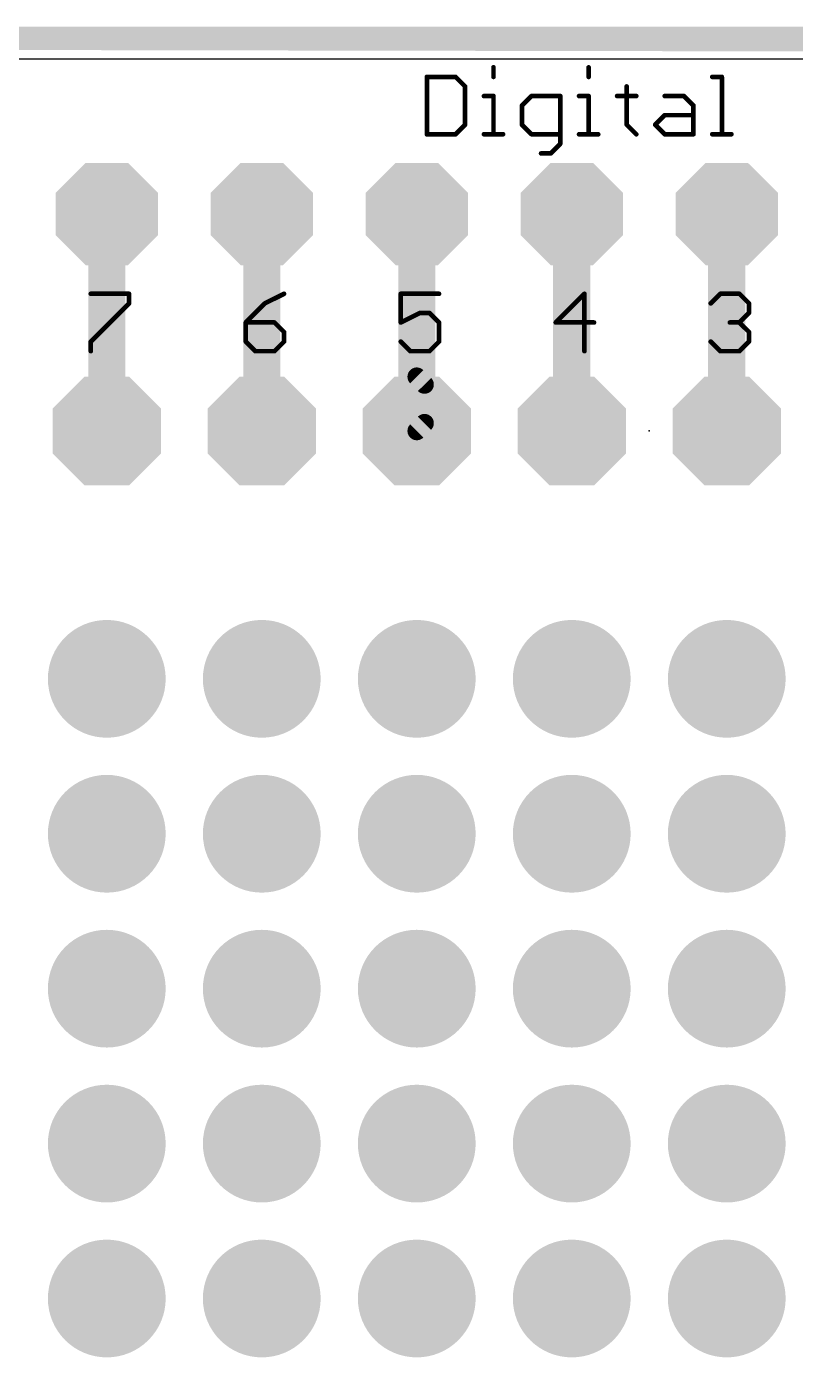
# Model space of a CAD drawing. Extents: x -1.6 to 71.4, y -0.2 to 53.9.
# Drawn here: x 44.41 to 57, y 32.05 to 53.87 of the extents above; entities that cross this region are included whole.
import ezdxf

# ---------------------------------------------------------------- set-up
doc = ezdxf.new("R2010")
doc.units = 0
for name, color, linetype in [('1', 12, 'CONTINUOUS'), ('16', 132, 'CONTINUOUS'), ('17', 110, 'CONTINUOUS'), ('18', 110, 'CONTINUOUS'), ('20', 53, 'CONTINUOUS'), ('21', 40, 'CONTINUOUS'), ('23', 53, 'CONTINUOUS'), ('51', 253, 'CONTINUOUS')]:
    doc.layers.add(name, color=color, linetype=linetype)

# ---------------------------------------------------------------- blocks, each defined once
blk = doc.blocks.new('RECT')
blk.add_solid([(-0.5, -0.5), (0.5, -0.5), (-0.5, 0.5), (0.5, 0.5)])
blk = doc.blocks.new('OCTAGONP')
at = {"const_width": 0.5}
blk.add_lwpolyline([(-0.25, -0.1036), (-0.25, 0.1036), (-0.1036, 0.25), (0.1036, 0.25), (0.25, 0.1036), (0.25, -0.1036), (0.1036, -0.25), (-0.1036, -0.25), (-0.25, -0.1036), (-0.25, 0.1036)], dxfattribs=at)
blk = doc.blocks.new('ROUNDP')
at = {"const_width": 0.5}
blk.add_lwpolyline([(0, -0.25, 1), (0, 0.25, 1), (0, -0.25)], format="xyb", dxfattribs=at)
blk = doc.blocks.new('ROUNDV')
at = {"const_width": 0.5}
blk.add_lwpolyline([(0, -0.25, 1), (0, 0.25, 1), (0, -0.25)], format="xyb", dxfattribs=at)

msp = doc.modelspace()

# ---------------------------------------------------------------- linework, layer by layer
at = {"layer": '1', "const_width": 0.3048}
msp.add_lwpolyline([(0, 53.721), (70.739, 53.721)], dxfattribs=at)
at = {"layer": '16'}
for points, const_width in [([(0, 53.721), (71.247, 53.594)], 0.3048), ([(45.72, 50.8), (45.72, 47.244)], 0.6096), ([(48.26, 50.8), (48.26, 47.244)], 0.6096), ([(50.8, 50.8), (50.8, 48.133)], 0.6096), ([(53.34, 50.8), (53.34, 47.244)], 0.6096), ([(55.88, 50.8), (55.88, 47.244)], 0.6096), ([(50.8, 48.133), (50.927, 48.006)], 0.3048), ([(50.927, 48.006), (50.927, 47.371)], 0.3048), ([(50.927, 47.371), (50.8, 47.244)], 0.3048)]:
    msp.add_lwpolyline(points, dxfattribs=dict(at, const_width=const_width))
for points, const_width in [([(45.8724, 50.8, 1), (45.5676, 50.8)], 0.3048), ([(48.4124, 50.8, 1), (48.1076, 50.8)], 0.3048), ([(50.9524, 50.8, 1), (50.6476, 50.8)], 0.3048), ([(53.4924, 50.8, 1), (53.1876, 50.8)], 0.3048), ([(56.0324, 50.8, 1), (55.7276, 50.8)], 0.3048), ([(50.6476, 48.133, 1), (50.9524, 48.133)], 0.3048), ([(50.8539, 48.1869, 1), (50.7461, 48.0791)], 0.1524), ([(51.0032, 48.006, 1), (50.8508, 48.006)], 0.1524), ([(50.8731, 47.9521, 1), (50.9809, 48.0599)], 0.1524), ([(45.5676, 47.244, 1), (45.8724, 47.244)], 0.3048), ([(48.1076, 47.244, 1), (48.4124, 47.244)], 0.3048), ([(50.7461, 47.2979, 1), (50.8539, 47.1901)], 0.1524), ([(50.8508, 47.371, 1), (51.0032, 47.371)], 0.1524), ([(50.9809, 47.3171, 1), (50.8731, 47.4249)], 0.1524), ([(53.1876, 47.244, 1), (53.4924, 47.244)], 0.3048), ([(55.7276, 47.244, 1), (56.0324, 47.244)], 0.3048)]:
    msp.add_lwpolyline(points, format="xyb", dxfattribs=dict(at, const_width=const_width))
at = {"layer": '20'}
msp.add_line((64.516, 53.34), (0, 53.34), dxfattribs=at)
msp.add_line((64.516, 53.34), (0, 53.34), dxfattribs=at)
at = {"layer": '21', "const_width": 0.0381}
for points in [[(52.0764, 53.2055, 1), (52.0383, 53.2055)], [(52.0764, 53.2055, 1), (52.0383, 53.2055)], [(53.6356, 53.2055, 1), (53.5975, 53.2055)], [(53.6356, 53.2055, 1), (53.5975, 53.2055)], [(50.9841, 53.0487, 1), (50.946, 53.0487)], [(50.9841, 53.0487, 1), (50.946, 53.0487)], [(50.9651, 53.0678, 1), (50.9651, 53.0297)], [(50.9651, 53.0678, 1), (50.9651, 53.0297)], [(51.4489, 53.0622, 1), (51.4219, 53.0352)], [(51.4489, 53.0622, 1), (51.4219, 53.0352)], [(51.4354, 53.0297, 1), (51.4354, 53.0678)], [(51.4354, 53.0297, 1), (51.4354, 53.0678)], [(52.0383, 53.0487, 1), (52.0764, 53.0487)], [(52.0383, 53.0487, 1), (52.0764, 53.0487)], [(53.5975, 53.0487, 1), (53.6356, 53.0487)], [(53.5975, 53.0487, 1), (53.6356, 53.0487)], [(55.6427, 53.0678, 1), (55.6427, 53.0297)], [(55.6427, 53.0678, 1), (55.6427, 53.0297)], [(55.8185, 53.0487, 1), (55.7804, 53.0487)], [(55.8185, 53.0487, 1), (55.7804, 53.0487)], [(55.7995, 53.0297, 1), (55.7995, 53.0678)], [(55.7995, 53.0297, 1), (55.7995, 53.0678)], [(51.6112, 52.8919, 1), (51.5731, 52.8919)], [(51.6112, 52.8919, 1), (51.5731, 52.8919)], [(51.5787, 52.8785, 1), (51.6056, 52.9054)], [(51.5787, 52.8785, 1), (51.6056, 52.9054)], [(54.2593, 52.8919, 1), (54.2212, 52.8919)], [(54.2593, 52.8919, 1), (54.2212, 52.8919)], [(51.9006, 52.7542, 1), (51.9006, 52.7161)], [(51.9006, 52.7542, 1), (51.9006, 52.7161)], [(52.0764, 52.7352, 1), (52.0383, 52.7352)], [(52.0764, 52.7352, 1), (52.0383, 52.7352)], [(52.0574, 52.7161, 1), (52.0574, 52.7542)], [(52.0574, 52.7161, 1), (52.0574, 52.7542)], [(52.5433, 52.5784, 1), (52.5052, 52.5784)], [(52.5433, 52.5784, 1), (52.5052, 52.5784)], [(52.5108, 52.5919, 1), (52.5378, 52.5649)], [(52.5108, 52.5919, 1), (52.5378, 52.5649)], [(52.6811, 52.7542, 1), (52.6811, 52.7161)], [(52.6811, 52.7542, 1), (52.6811, 52.7161)], [(52.6945, 52.7217, 1), (52.6676, 52.7486)], [(52.6945, 52.7217, 1), (52.6676, 52.7486)], [(53.1704, 52.7352, 1), (53.1323, 52.7352)], [(53.1704, 52.7352, 1), (53.1323, 52.7352)], [(53.1514, 52.7161, 1), (53.1514, 52.7542)], [(53.1514, 52.7161, 1), (53.1514, 52.7542)], [(53.4598, 52.7542, 1), (53.4598, 52.7161)], [(53.4598, 52.7542, 1), (53.4598, 52.7161)], [(53.6356, 52.7352, 1), (53.5975, 52.7352)], [(53.6356, 52.7352, 1), (53.5975, 52.7352)], [(53.6166, 52.7161, 1), (53.6166, 52.7542)], [(53.6166, 52.7161, 1), (53.6166, 52.7542)], [(54.0835, 52.7542, 1), (54.0835, 52.7161)], [(54.0835, 52.7542, 1), (54.0835, 52.7161)], [(54.397, 52.7161, 1), (54.397, 52.7542)], [(54.397, 52.7161, 1), (54.397, 52.7542)], [(54.8639, 52.7542, 1), (54.8639, 52.7161)], [(54.8639, 52.7542, 1), (54.8639, 52.7161)], [(55.1909, 52.7486, 1), (55.164, 52.7217)], [(55.1909, 52.7486, 1), (55.164, 52.7217)], [(55.1775, 52.7161, 1), (55.1775, 52.7542)], [(55.1775, 52.7161, 1), (55.1775, 52.7542)], [(55.3533, 52.5784, 1), (55.3152, 52.5784)], [(55.3533, 52.5784, 1), (55.3152, 52.5784)], [(55.3208, 52.5649, 1), (55.3477, 52.5919)], [(55.3208, 52.5649, 1), (55.3477, 52.5919)], [(54.8639, 52.4407, 1), (54.8639, 52.4026)], [(54.8639, 52.4407, 1), (54.8639, 52.4026)], [(54.8774, 52.4082, 1), (54.8505, 52.4351)], [(54.8774, 52.4082, 1), (54.8505, 52.4351)], [(55.3342, 52.4026, 1), (55.3342, 52.4407)], [(55.3342, 52.4026, 1), (55.3342, 52.4407)], [(51.5731, 52.2649, 1), (51.6112, 52.2649)], [(51.5731, 52.2649, 1), (51.6112, 52.2649)], [(51.6056, 52.2514, 1), (51.5787, 52.2783)], [(51.6056, 52.2514, 1), (51.5787, 52.2783)], [(52.5378, 52.2783, 1), (52.5108, 52.2514)], [(52.5378, 52.2783, 1), (52.5108, 52.2514)], [(52.5052, 52.2649, 1), (52.5433, 52.2649)], [(52.5052, 52.2649, 1), (52.5433, 52.2649)], [(54.2537, 52.2783, 1), (54.2268, 52.2514)], [(54.2537, 52.2783, 1), (54.2268, 52.2514)], [(54.2212, 52.2649, 1), (54.2593, 52.2649)], [(54.2212, 52.2649, 1), (54.2593, 52.2649)], [(54.7206, 52.2783, 1), (54.6937, 52.2514)], [(54.7206, 52.2783, 1), (54.6937, 52.2514)], [(54.6937, 52.2783, 1), (54.7206, 52.2514)], [(54.6937, 52.2783, 1), (54.7206, 52.2514)], [(50.946, 52.1081, 1), (50.9841, 52.1081)], [(50.946, 52.1081, 1), (50.9841, 52.1081)], [(50.9651, 52.1272, 1), (50.9651, 52.0891)], [(50.9651, 52.1272, 1), (50.9651, 52.0891)], [(51.4219, 52.1216, 1), (51.4489, 52.0946)], [(51.4219, 52.1216, 1), (51.4489, 52.0946)], [(51.4354, 52.0891, 1), (51.4354, 52.1272)], [(51.4354, 52.0891, 1), (51.4354, 52.1272)], [(51.9006, 52.1272, 1), (51.9006, 52.0891)], [(51.9006, 52.1272, 1), (51.9006, 52.0891)], [(52.0383, 52.1081, 1), (52.0764, 52.1081)], [(52.0383, 52.1081, 1), (52.0764, 52.1081)], [(52.2142, 52.0891, 1), (52.2142, 52.1272)], [(52.2142, 52.0891, 1), (52.2142, 52.1272)], [(52.6811, 52.1272, 1), (52.6811, 52.0891)], [(52.6811, 52.1272, 1), (52.6811, 52.0891)], [(52.6676, 52.0946, 1), (52.6945, 52.1216)], [(52.6676, 52.0946, 1), (52.6945, 52.1216)], [(53.1323, 51.9513, 1), (53.1704, 51.9513)], [(53.1323, 51.9513, 1), (53.1704, 51.9513)], [(53.1648, 51.9379, 1), (53.1379, 51.9648)], [(53.1648, 51.9379, 1), (53.1379, 51.9648)], [(53.1514, 52.0891, 1), (53.1514, 52.1272)], [(53.1514, 52.0891, 1), (53.1514, 52.1272)], [(53.4598, 52.1272, 1), (53.4598, 52.0891)], [(53.4598, 52.1272, 1), (53.4598, 52.0891)], [(53.5975, 52.1081, 1), (53.6356, 52.1081)], [(53.5975, 52.1081, 1), (53.6356, 52.1081)], [(53.7734, 52.0891, 1), (53.7734, 52.1272)], [(53.7734, 52.0891, 1), (53.7734, 52.1272)], [(54.3836, 52.0946, 1), (54.4105, 52.1216)], [(54.3836, 52.0946, 1), (54.4105, 52.1216)], [(54.8639, 52.1272, 1), (54.8639, 52.0891)], [(54.8639, 52.1272, 1), (54.8639, 52.0891)], [(54.8505, 52.0946, 1), (54.8774, 52.1216)], [(54.8505, 52.0946, 1), (54.8774, 52.1216)], [(55.3152, 52.1081, 1), (55.3533, 52.1081)], [(55.3152, 52.1081, 1), (55.3533, 52.1081)], [(55.3342, 52.0891, 1), (55.3342, 52.1272)], [(55.3342, 52.0891, 1), (55.3342, 52.1272)], [(55.6427, 52.1272, 1), (55.6427, 52.0891)], [(55.6427, 52.1272, 1), (55.6427, 52.0891)], [(55.7804, 52.1081, 1), (55.8185, 52.1081)], [(55.7804, 52.1081, 1), (55.8185, 52.1081)], [(55.9562, 52.0891, 1), (55.9562, 52.1272)], [(55.9562, 52.0891, 1), (55.9562, 52.1272)], [(52.8378, 51.8136, 1), (52.8378, 51.7755)], [(52.8378, 51.8136, 1), (52.8378, 51.7755)], [(52.9811, 51.808, 1), (53.0081, 51.7811)], [(52.9811, 51.808, 1), (53.0081, 51.7811)], [(52.9946, 51.7755, 1), (52.9946, 51.8136)], [(52.9946, 51.7755, 1), (52.9946, 51.8136)], [(45.4576, 49.5118, 1), (45.4576, 49.4737)], [(45.4576, 49.5118, 1), (45.4576, 49.4737)], [(46.1037, 49.4927, 1), (46.0656, 49.4927)], [(46.1037, 49.4927, 1), (46.0656, 49.4927)], [(46.0847, 49.4737, 1), (46.0847, 49.5118)], [(46.0847, 49.4737, 1), (46.0847, 49.5118)], [(48.6332, 49.4757, 1), (48.6161, 49.5097)], [(48.6332, 49.4757, 1), (48.6161, 49.5097)], [(50.5376, 49.5118, 1), (50.5376, 49.4737)], [(50.5376, 49.5118, 1), (50.5376, 49.4737)], [(50.5566, 49.4927, 1), (50.5185, 49.4927)], [(50.5566, 49.4927, 1), (50.5185, 49.4927)], [(51.1647, 49.4737, 1), (51.1647, 49.5118)], [(51.1647, 49.4737, 1), (51.1647, 49.5118)], [(53.5669, 49.4927, 1), (53.5288, 49.4927)], [(53.5669, 49.4927, 1), (53.5288, 49.4927)], [(53.5614, 49.4792, 1), (53.5344, 49.5062)], [(53.5614, 49.4792, 1), (53.5344, 49.5062)], [(55.7743, 49.5118, 1), (55.7743, 49.4737)], [(55.7743, 49.5118, 1), (55.7743, 49.4737)], [(55.7878, 49.4792, 1), (55.7609, 49.5062)], [(55.7878, 49.4792, 1), (55.7609, 49.5062)], [(56.1014, 49.5062, 1), (56.0744, 49.4792)], [(56.1014, 49.5062, 1), (56.0744, 49.4792)], [(56.0879, 49.4737, 1), (56.0879, 49.5118)], [(56.0879, 49.4737, 1), (56.0879, 49.5118)], [(46.0656, 49.3359, 1), (46.1037, 49.3359)], [(46.0656, 49.3359, 1), (46.1037, 49.3359)], [(46.0981, 49.3225, 1), (46.0712, 49.3494)], [(46.0981, 49.3225, 1), (46.0712, 49.3494)], [(48.3026, 49.353, 1), (48.3196, 49.3189)], [(48.3026, 49.353, 1), (48.3196, 49.3189)], [(48.3246, 49.3225, 1), (48.2976, 49.3494)], [(48.3246, 49.3225, 1), (48.2976, 49.3494)], [(55.6041, 49.3494, 1), (55.6311, 49.3225)], [(55.6041, 49.3494, 1), (55.6311, 49.3225)], [(56.2637, 49.3359, 1), (56.2256, 49.3359)], [(56.2637, 49.3359, 1), (56.2256, 49.3359)], [(56.2312, 49.3225, 1), (56.2581, 49.3494)], [(56.2312, 49.3225, 1), (56.2581, 49.3494)], [(50.8511, 49.1982, 1), (50.8511, 49.1601)], [(50.8511, 49.1982, 1), (50.8511, 49.1601)], [(50.8596, 49.1621, 1), (50.8426, 49.1962)], [(50.8596, 49.1621, 1), (50.8426, 49.1962)], [(51.0214, 49.1926, 1), (50.9944, 49.1657)], [(51.0214, 49.1926, 1), (50.9944, 49.1657)], [(51.0079, 49.1601, 1), (51.0079, 49.1982)], [(51.0079, 49.1601, 1), (51.0079, 49.1982)], [(56.2256, 49.1792, 1), (56.2637, 49.1792)], [(56.2256, 49.1792, 1), (56.2637, 49.1792)], [(56.2581, 49.1657, 1), (56.2312, 49.1926)], [(56.2581, 49.1657, 1), (56.2312, 49.1926)], [(48.0166, 49.0224, 1), (47.9785, 49.0224)], [(48.0166, 49.0224, 1), (47.9785, 49.0224)], [(47.9976, 49.0415, 1), (47.9976, 49.0034)], [(47.9976, 49.0415, 1), (47.9976, 49.0034)], [(47.9841, 49.0359, 1), (48.0111, 49.0089)], [(47.9841, 49.0359, 1), (48.0111, 49.0089)], [(48.4814, 49.0359, 1), (48.4544, 49.0089)], [(48.4814, 49.0359, 1), (48.4544, 49.0089)], [(48.4679, 49.0034, 1), (48.4679, 49.0415)], [(48.4679, 49.0034, 1), (48.4679, 49.0415)], [(48.6437, 48.8656, 1), (48.6056, 48.8656)], [(48.6437, 48.8656, 1), (48.6056, 48.8656)], [(48.6112, 48.8522, 1), (48.6381, 48.8791)], [(48.6112, 48.8522, 1), (48.6381, 48.8791)], [(50.5291, 49.0394, 1), (50.5461, 49.0054)], [(50.5291, 49.0394, 1), (50.5461, 49.0054)], [(50.5185, 49.0224, 1), (50.5566, 49.0224)], [(50.5185, 49.0224, 1), (50.5566, 49.0224)], [(51.1837, 49.0224, 1), (51.1456, 49.0224)], [(51.1837, 49.0224, 1), (51.1456, 49.0224)], [(51.1512, 49.0089, 1), (51.1781, 49.0359)], [(51.1512, 49.0089, 1), (51.1781, 49.0359)], [(53.0776, 49.0415, 1), (53.0776, 49.0034)], [(53.0776, 49.0415, 1), (53.0776, 49.0034)], [(53.0641, 49.0359, 1), (53.0911, 49.0089)], [(53.0641, 49.0359, 1), (53.0911, 49.0089)], [(53.7047, 49.0034, 1), (53.7047, 49.0415)], [(53.7047, 49.0034, 1), (53.7047, 49.0415)], [(55.9311, 49.0415, 1), (55.9311, 49.0034)], [(55.9311, 49.0415, 1), (55.9311, 49.0034)], [(56.1014, 49.0359, 1), (56.0744, 49.0089)], [(56.1014, 49.0359, 1), (56.0744, 49.0089)], [(56.0744, 49.0359, 1), (56.1014, 49.0089)], [(56.0744, 49.0359, 1), (56.1014, 49.0089)], [(56.0879, 49.0034, 1), (56.0879, 49.0415)], [(56.0879, 49.0034, 1), (56.0879, 49.0415)], [(56.2637, 48.8656, 1), (56.2256, 48.8656)], [(56.2637, 48.8656, 1), (56.2256, 48.8656)], [(56.2312, 48.8522, 1), (56.2581, 48.8791)], [(56.2312, 48.8522, 1), (56.2581, 48.8791)], [(45.4766, 48.7089, 1), (45.4385, 48.7089)], [(45.4766, 48.7089, 1), (45.4385, 48.7089)], [(45.4441, 48.7223, 1), (45.4711, 48.6954)], [(45.4441, 48.7223, 1), (45.4711, 48.6954)], [(47.9785, 48.7089, 1), (48.0166, 48.7089)], [(47.9785, 48.7089, 1), (48.0166, 48.7089)], [(48.0111, 48.7223, 1), (47.9841, 48.6954)], [(48.0111, 48.7223, 1), (47.9841, 48.6954)], [(48.6056, 48.7089, 1), (48.6437, 48.7089)], [(48.6056, 48.7089, 1), (48.6437, 48.7089)], [(48.6381, 48.6954, 1), (48.6112, 48.7223)], [(48.6381, 48.6954, 1), (48.6112, 48.7223)], [(50.5511, 48.7223, 1), (50.5241, 48.6954)], [(50.5511, 48.7223, 1), (50.5241, 48.6954)], [(51.1456, 48.7089, 1), (51.1837, 48.7089)], [(51.1456, 48.7089, 1), (51.1837, 48.7089)], [(51.1781, 48.6954, 1), (51.1512, 48.7223)], [(51.1781, 48.6954, 1), (51.1512, 48.7223)], [(55.6311, 48.7223, 1), (55.6041, 48.6954)], [(55.6311, 48.7223, 1), (55.6041, 48.6954)], [(56.2256, 48.7089, 1), (56.2637, 48.7089)], [(56.2256, 48.7089, 1), (56.2637, 48.7089)], [(56.2581, 48.6954, 1), (56.2312, 48.7223)], [(56.2581, 48.6954, 1), (56.2312, 48.7223)], [(45.4385, 48.5521, 1), (45.4766, 48.5521)], [(45.4385, 48.5521, 1), (45.4766, 48.5521)], [(48.1543, 48.5712, 1), (48.1543, 48.5331)], [(48.1543, 48.5712, 1), (48.1543, 48.5331)], [(48.1409, 48.5386, 1), (48.1678, 48.5656)], [(48.1409, 48.5386, 1), (48.1678, 48.5656)], [(48.4544, 48.5656, 1), (48.4814, 48.5386)], [(48.4544, 48.5656, 1), (48.4814, 48.5386)], [(48.4679, 48.5331, 1), (48.4679, 48.5712)], [(48.4679, 48.5331, 1), (48.4679, 48.5712)], [(50.6943, 48.5712, 1), (50.6943, 48.5331)], [(50.6943, 48.5712, 1), (50.6943, 48.5331)], [(50.6809, 48.5386, 1), (50.7078, 48.5656)], [(50.6809, 48.5386, 1), (50.7078, 48.5656)], [(50.9944, 48.5656, 1), (51.0214, 48.5386)], [(50.9944, 48.5656, 1), (51.0214, 48.5386)], [(51.0079, 48.5331, 1), (51.0079, 48.5712)], [(51.0079, 48.5331, 1), (51.0079, 48.5712)], [(53.5288, 48.5521, 1), (53.5669, 48.5521)], [(53.5288, 48.5521, 1), (53.5669, 48.5521)], [(55.7743, 48.5712, 1), (55.7743, 48.5331)], [(55.7743, 48.5712, 1), (55.7743, 48.5331)], [(55.7609, 48.5386, 1), (55.7878, 48.5656)], [(55.7609, 48.5386, 1), (55.7878, 48.5656)], [(56.0744, 48.5656, 1), (56.1014, 48.5386)], [(56.0744, 48.5656, 1), (56.1014, 48.5386)], [(56.0879, 48.5331, 1), (56.0879, 48.5712)], [(56.0879, 48.5331, 1), (56.0879, 48.5712)]]:
    msp.add_lwpolyline(points, format="xyb", dxfattribs=at)
at = {"layer": '21', "const_width": 0.0762}
for points in [[(52.0574, 53.2055), (52.0574, 53.0487)], [(52.0574, 53.2055), (52.0574, 53.0487)], [(53.6166, 53.2055), (53.6166, 53.0487)], [(53.6166, 53.2055), (53.6166, 53.0487)], [(50.9651, 53.0487), (50.9651, 52.1081)], [(51.4354, 53.0487), (50.9651, 53.0487)], [(50.9651, 53.0487), (50.9651, 52.1081)], [(51.4354, 53.0487), (50.9651, 53.0487)], [(51.5922, 52.8919), (51.4354, 53.0487)], [(51.5922, 52.8919), (51.4354, 53.0487)], [(55.6427, 53.0487), (55.7995, 53.0487)], [(55.6427, 53.0487), (55.7995, 53.0487)], [(55.7995, 53.0487), (55.7995, 52.1081)], [(55.7995, 53.0487), (55.7995, 52.1081)], [(51.5922, 52.2649), (51.5922, 52.8919)], [(51.5922, 52.2649), (51.5922, 52.8919)], [(54.2403, 52.8919), (54.2403, 52.2649)], [(54.2403, 52.8919), (54.2403, 52.2649)], [(51.9006, 52.7352), (52.0574, 52.7352)], [(51.9006, 52.7352), (52.0574, 52.7352)], [(52.0574, 52.7352), (52.0574, 52.1081)], [(52.0574, 52.7352), (52.0574, 52.1081)], [(52.6811, 52.7352), (52.5243, 52.5784)], [(52.6811, 52.7352), (52.5243, 52.5784)], [(52.5243, 52.5784), (52.5243, 52.2649)], [(52.5243, 52.5784), (52.5243, 52.2649)], [(53.1514, 52.7352), (52.6811, 52.7352)], [(53.1514, 52.7352), (52.6811, 52.7352)], [(53.1514, 51.9513), (53.1514, 52.7352)], [(53.1514, 51.9513), (53.1514, 52.7352)], [(53.4598, 52.7352), (53.6166, 52.7352)], [(53.4598, 52.7352), (53.6166, 52.7352)], [(53.6166, 52.7352), (53.6166, 52.1081)], [(53.6166, 52.7352), (53.6166, 52.1081)], [(54.0835, 52.7352), (54.397, 52.7352)], [(54.0835, 52.7352), (54.397, 52.7352)], [(54.8639, 52.7352), (55.1775, 52.7352)], [(54.8639, 52.7352), (55.1775, 52.7352)], [(55.1775, 52.7352), (55.3342, 52.5784)], [(55.1775, 52.7352), (55.3342, 52.5784)], [(55.3342, 52.5784), (55.3342, 52.1081)], [(55.3342, 52.5784), (55.3342, 52.1081)], [(54.7072, 52.2649), (54.8639, 52.4216)], [(54.7072, 52.2649), (54.8639, 52.4216)], [(54.8639, 52.4216), (55.3342, 52.4216)], [(54.8639, 52.4216), (55.3342, 52.4216)], [(51.4354, 52.1081), (51.5922, 52.2649)], [(51.4354, 52.1081), (51.5922, 52.2649)], [(52.5243, 52.2649), (52.6811, 52.1081)], [(52.5243, 52.2649), (52.6811, 52.1081)], [(54.2403, 52.2649), (54.397, 52.1081)], [(54.2403, 52.2649), (54.397, 52.1081)], [(54.8639, 52.1081), (54.7072, 52.2649)], [(54.8639, 52.1081), (54.7072, 52.2649)], [(50.9651, 52.1081), (51.4354, 52.1081)], [(50.9651, 52.1081), (51.4354, 52.1081)], [(51.9006, 52.1081), (52.2142, 52.1081)], [(51.9006, 52.1081), (52.2142, 52.1081)], [(52.6811, 52.1081), (53.1514, 52.1081)], [(52.6811, 52.1081), (53.1514, 52.1081)], [(52.9946, 51.7946), (53.1514, 51.9513)], [(52.9946, 51.7946), (53.1514, 51.9513)], [(53.4598, 52.1081), (53.7734, 52.1081)], [(53.4598, 52.1081), (53.7734, 52.1081)], [(55.3342, 52.1081), (54.8639, 52.1081)], [(55.3342, 52.1081), (54.8639, 52.1081)], [(55.6427, 52.1081), (55.9562, 52.1081)], [(55.6427, 52.1081), (55.9562, 52.1081)], [(52.8378, 51.7946), (52.9946, 51.7946)], [(52.8378, 51.7946), (52.9946, 51.7946)], [(45.4576, 49.4927), (46.0847, 49.4927)], [(45.4576, 49.4927), (46.0847, 49.4927)], [(46.0847, 49.4927), (46.0847, 49.3359)], [(46.0847, 49.4927), (46.0847, 49.3359)], [(48.6247, 49.4927), (48.3111, 49.3359)], [(48.6247, 49.4927), (48.3111, 49.3359)], [(51.1647, 49.4927), (50.5376, 49.4927)], [(50.5376, 49.4927), (50.5376, 49.0224)], [(51.1647, 49.4927), (50.5376, 49.4927)], [(50.5376, 49.4927), (50.5376, 49.0224)], [(53.5479, 49.4927), (53.0776, 49.0224)], [(53.5479, 49.4927), (53.0776, 49.0224)], [(53.5479, 48.5521), (53.5479, 49.4927)], [(53.5479, 48.5521), (53.5479, 49.4927)], [(55.6176, 49.3359), (55.7743, 49.4927)], [(55.6176, 49.3359), (55.7743, 49.4927)], [(55.7743, 49.4927), (56.0879, 49.4927)], [(55.7743, 49.4927), (56.0879, 49.4927)], [(56.0879, 49.4927), (56.2447, 49.3359)], [(56.0879, 49.4927), (56.2447, 49.3359)], [(46.0847, 49.3359), (45.4576, 48.7089)], [(46.0847, 49.3359), (45.4576, 48.7089)], [(48.3111, 49.3359), (47.9976, 49.0224)], [(48.3111, 49.3359), (47.9976, 49.0224)], [(56.2447, 49.3359), (56.2447, 49.1792)], [(56.2447, 49.3359), (56.2447, 49.1792)], [(50.5376, 49.0224), (50.8511, 49.1792)], [(50.5376, 49.0224), (50.8511, 49.1792)], [(50.8511, 49.1792), (51.0079, 49.1792)], [(50.8511, 49.1792), (51.0079, 49.1792)], [(51.0079, 49.1792), (51.1647, 49.0224)], [(51.0079, 49.1792), (51.1647, 49.0224)], [(56.2447, 49.1792), (56.0879, 49.0224)], [(56.2447, 49.1792), (56.0879, 49.0224)], [(47.9976, 49.0224), (47.9976, 48.7089)], [(48.4679, 49.0224), (47.9976, 49.0224)], [(47.9976, 49.0224), (47.9976, 48.7089)], [(48.4679, 49.0224), (47.9976, 49.0224)], [(48.6247, 48.8656), (48.4679, 49.0224)], [(48.6247, 48.8656), (48.4679, 49.0224)], [(48.6247, 48.7089), (48.6247, 48.8656)], [(48.6247, 48.7089), (48.6247, 48.8656)], [(51.1647, 49.0224), (51.1647, 48.7089)], [(51.1647, 49.0224), (51.1647, 48.7089)], [(53.0776, 49.0224), (53.7047, 49.0224)], [(53.0776, 49.0224), (53.7047, 49.0224)], [(56.0879, 49.0224), (55.9311, 49.0224)], [(56.0879, 49.0224), (55.9311, 49.0224)], [(56.0879, 49.0224), (56.2447, 48.8656)], [(56.0879, 49.0224), (56.2447, 48.8656)], [(56.2447, 48.8656), (56.2447, 48.7089)], [(56.2447, 48.8656), (56.2447, 48.7089)], [(45.4576, 48.7089), (45.4576, 48.5521)], [(45.4576, 48.7089), (45.4576, 48.5521)], [(47.9976, 48.7089), (48.1543, 48.5521)], [(47.9976, 48.7089), (48.1543, 48.5521)], [(48.4679, 48.5521), (48.6247, 48.7089)], [(48.4679, 48.5521), (48.6247, 48.7089)], [(50.6943, 48.5521), (50.5376, 48.7089)], [(50.6943, 48.5521), (50.5376, 48.7089)], [(51.1647, 48.7089), (51.0079, 48.5521)], [(51.1647, 48.7089), (51.0079, 48.5521)], [(55.7743, 48.5521), (55.6176, 48.7089)], [(55.7743, 48.5521), (55.6176, 48.7089)], [(56.2447, 48.7089), (56.0879, 48.5521)], [(56.2447, 48.7089), (56.0879, 48.5521)], [(48.1543, 48.5521), (48.4679, 48.5521)], [(48.1543, 48.5521), (48.4679, 48.5521)], [(51.0079, 48.5521), (50.6943, 48.5521)], [(51.0079, 48.5521), (50.6943, 48.5521)], [(56.0879, 48.5521), (55.7743, 48.5521)], [(56.0879, 48.5521), (55.7743, 48.5521)]]:
    msp.add_lwpolyline(points, dxfattribs=at)
at = {"layer": '23'}
msp.add_point((54.61, 47.244), dxfattribs=at)

# ---------------------------------------------------------------- block references
at = {"layer": '17'}
for name, p, xscale, yscale in [('OCTAGONP', (45.72, 50.8), 1.6764, 1.6764), ('OCTAGONP', (45.72, 50.8), 1.6764, 1.6764), ('OCTAGONP', (45.72, 50.8), 1.6764, 1.6764), ('OCTAGONP', (45.72, 50.8), 1.6764, 1.6764), ('ROUNDP', (45.72, 50.8), 1.508, 1.508), ('ROUNDP', (45.72, 50.8), 1.508, 1.508), ('ROUNDP', (45.72, 50.8), 1.508, 1.508), ('ROUNDP', (45.72, 50.8), 1.508, 1.508), ('OCTAGONP', (48.26, 50.8), 1.6764, 1.6764), ('OCTAGONP', (48.26, 50.8), 1.6764, 1.6764), ('OCTAGONP', (48.26, 50.8), 1.6764, 1.6764), ('OCTAGONP', (48.26, 50.8), 1.6764, 1.6764), ('ROUNDP', (48.26, 50.8), 1.508, 1.508), ('ROUNDP', (48.26, 50.8), 1.508, 1.508), ('ROUNDP', (48.26, 50.8), 1.508, 1.508), ('ROUNDP', (48.26, 50.8), 1.508, 1.508), ('OCTAGONP', (50.8, 50.8), 1.6764, 1.6764), ('OCTAGONP', (50.8, 50.8), 1.6764, 1.6764), ('OCTAGONP', (50.8, 50.8), 1.6764, 1.6764), ('OCTAGONP', (50.8, 50.8), 1.6764, 1.6764), ('ROUNDP', (50.8, 50.8), 1.508, 1.508), ('ROUNDP', (50.8, 50.8), 1.508, 1.508), ('ROUNDP', (50.8, 50.8), 1.508, 1.508), ('ROUNDP', (50.8, 50.8), 1.508, 1.508), ('OCTAGONP', (53.34, 50.8), 1.6764, 1.6764), ('OCTAGONP', (53.34, 50.8), 1.6764, 1.6764), ('OCTAGONP', (53.34, 50.8), 1.6764, 1.6764), ('OCTAGONP', (53.34, 50.8), 1.6764, 1.6764), ('ROUNDP', (53.34, 50.8), 1.508, 1.508), ('ROUNDP', (53.34, 50.8), 1.508, 1.508), ('ROUNDP', (53.34, 50.8), 1.508, 1.508), ('ROUNDP', (53.34, 50.8), 1.508, 1.508), ('OCTAGONP', (55.88, 50.8), 1.6764, 1.6764), ('OCTAGONP', (55.88, 50.8), 1.6764, 1.6764), ('OCTAGONP', (55.88, 50.8), 1.6764, 1.6764), ('OCTAGONP', (55.88, 50.8), 1.6764, 1.6764), ('ROUNDP', (55.88, 50.8), 1.508, 1.508), ('ROUNDP', (55.88, 50.8), 1.508, 1.508), ('ROUNDP', (55.88, 50.8), 1.508, 1.508), ('ROUNDP', (55.88, 50.8), 1.508, 1.508)]:
    msp.add_blockref(name, p, dxfattribs=dict(at, xscale=xscale, yscale=yscale))
at = {"layer": '17', "rotation": 270}
for name, p, xscale, yscale in [('OCTAGONP', (45.72, 47.244), 1.778, 1.778), ('OCTAGONP', (45.72, 47.244), 1.778, 1.778), ('ROUNDP', (45.72, 47.244), 1.524, 1.524), ('ROUNDP', (45.72, 47.244), 1.524, 1.524), ('OCTAGONP', (48.26, 47.244), 1.778, 1.778), ('OCTAGONP', (48.26, 47.244), 1.778, 1.778), ('ROUNDP', (48.26, 47.244), 1.524, 1.524), ('ROUNDP', (48.26, 47.244), 1.524, 1.524), ('OCTAGONP', (50.8, 47.244), 1.778, 1.778), ('OCTAGONP', (50.8, 47.244), 1.778, 1.778), ('ROUNDP', (50.8, 47.244), 1.524, 1.524), ('ROUNDP', (50.8, 47.244), 1.524, 1.524), ('OCTAGONP', (53.34, 47.244), 1.778, 1.778), ('OCTAGONP', (53.34, 47.244), 1.778, 1.778), ('ROUNDP', (53.34, 47.244), 1.524, 1.524), ('ROUNDP', (53.34, 47.244), 1.524, 1.524), ('OCTAGONP', (55.88, 47.244), 1.778, 1.778), ('OCTAGONP', (55.88, 47.244), 1.778, 1.778), ('ROUNDP', (55.88, 47.244), 1.524, 1.524), ('ROUNDP', (55.88, 47.244), 1.524, 1.524)]:
    msp.add_blockref(name, p, dxfattribs=dict(at, xscale=xscale, yscale=yscale))
at = {"layer": '18', "xscale": 1.9304, "yscale": 1.9304}
for p in [(45.72, 43.18), (45.72, 43.18), (48.26, 43.18), (48.26, 43.18), (50.8, 43.18), (50.8, 43.18), (53.34, 43.18), (53.34, 43.18), (55.88, 43.18), (55.88, 43.18), (45.72, 40.64), (45.72, 40.64), (48.26, 40.64), (48.26, 40.64), (50.8, 40.64), (50.8, 40.64), (53.34, 40.64), (53.34, 40.64), (55.88, 40.64), (55.88, 40.64), (45.72, 38.1), (45.72, 38.1), (48.26, 38.1), (48.26, 38.1), (50.8, 38.1), (50.8, 38.1), (53.34, 38.1), (53.34, 38.1), (55.88, 38.1), (55.88, 38.1), (45.72, 35.56), (45.72, 35.56), (48.26, 35.56), (48.26, 35.56), (50.8, 35.56), (50.8, 35.56), (53.34, 35.56), (53.34, 35.56), (55.88, 35.56), (55.88, 35.56), (45.72, 33.02), (45.72, 33.02), (48.26, 33.02), (48.26, 33.02), (50.8, 33.02), (50.8, 33.02), (53.34, 33.02), (53.34, 33.02), (55.88, 33.02), (55.88, 33.02)]:
    msp.add_blockref('ROUNDV', p, dxfattribs=at)
at = {"layer": '51', "xscale": 0.508, "yscale": 0.508, "rotation": 180}
for p in [(45.72, 47.244), (48.26, 47.244), (50.8, 47.244), (53.34, 47.244), (55.88, 47.244)]:
    msp.add_blockref('RECT', p, dxfattribs=at)

doc.saveas('drawing.dxf')
